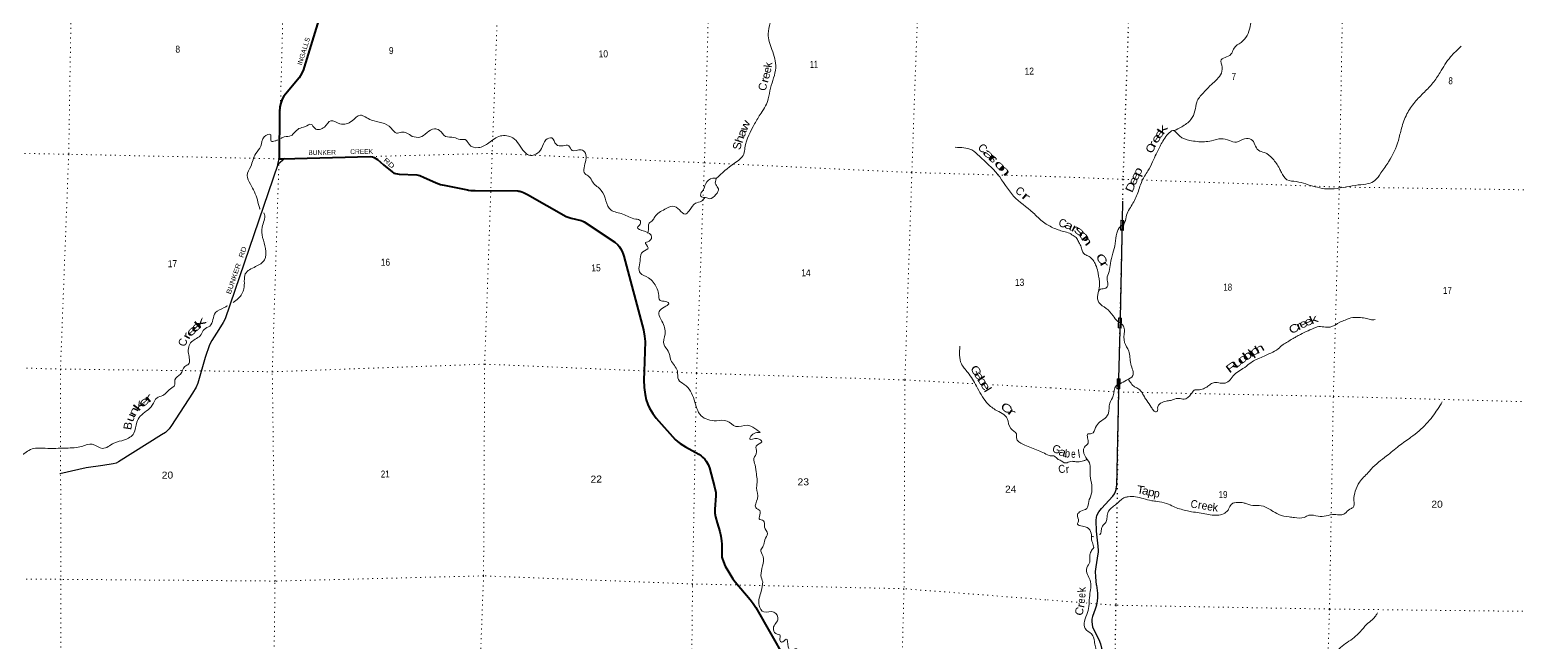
# Model space of a CAD drawing. Header units: feet. Extents: x -757852 to -501257, y -360805 to -170898.
# Drawn here: x -560732 to -523554, y -296120 to -280810 of the extents above; entities that cross this region are included whole.
import ezdxf
from ezdxf.enums import TextEntityAlignment as Align

# ---------------------------------------------------------------- set-up
doc = ezdxf.new("R2010")
doc.units = ezdxf.units.FT
doc.header["$LTSCALE"] = 80
doc.linetypes.add('DOTTED', pattern=[1.5, 0.3, -1.2])
for name, color, linetype, lineweight in [('26', 7, 'Continuous', 40), ('27', 7, 'Continuous', 13), ('29', 7, 'Continuous', 25), ('31', 7, 'Continuous', 13), ('39', 7, 'Continuous', 13), ('41', 7, 'Continuous', 13), ('6', 7, 'DOTTED', 25), ('7', 7, 'DOTTED', 13)]:
    doc.layers.add(name, color=color, linetype=linetype, lineweight=lineweight)
doc.layers.add('30', color=7, linetype='Continuous')

msp = doc.modelspace()

# ---------------------------------------------------------------- linework, layer by layer
at = {"layer": '26'}
for points in [[(-553508.61, -280557.22), (-553871.13, -281746.49), (-553890.89, -281805.83), (-553929.73, -281892.7), (-553963.99, -281954.42), (-554002.52, -282008.56), (-554378.2, -282471.44), (-554419.76, -282547.62), (-554455.04, -282644.42), (-554479.16, -282735.07), (-554486.65, -282854.78), (-554501.17, -284036.8), (-554426.82, -284032.57), (-552226.03, -283981.5), (-552163.75, -283988.93), (-552122.63, -284004.93), (-552081.51, -284025.51), (-552041.07, -284052.68), (-551889.96, -284189.35), (-551677.56, -284363.82), (-551629.73, -284390.69), (-551592.03, -284403.26), (-551539.49, -284414.69), (-551496.25, -284420.82), (-551058.73, -284436.22), (-551021.45, -284441.55), (-550984.9, -284454.12), (-550871.71, -284505.44), (-550593.77, -284631.33), (-550529.7, -284654.72), (-550462.3, -284675.29), (-550328.56, -284706.6), (-549795.04, -284815), (-549763.8, -284821.02), (-549707.83, -284825.59), (-549596.51, -284828.2), (-548532.14, -284839.78), (-548507.86, -284842.16), (-548482.73, -284846.73), (-548432.3, -284862.49), (-548389.06, -284881.02), (-548295.46, -284930.4), (-547327.42, -285476.48), (-547297.04, -285486.8), (-547197.93, -285518.06), (-546952.43, -285578.74), (-546906.38, -285596.53), (-546878.97, -285614.82), (-546110.85, -286121.53), (-546034.82, -286187.46), (-545990.84, -286233.75), (-545964.18, -286274.17), (-545922.87, -286356.62), (-545898.32, -286416.62), (-545880.94, -286471.43), (-545392.67, -288312.33), (-545363.74, -288468.28), (-545351.95, -288598.99), (-545376.39, -289354.16)], [(-545376.39, -289354.16), (-545383.17, -289563.57), (-545376.3, -289749.56), (-545350.51, -289928.46), (-545321.47, -290060.45), (-545282.59, -290173.58), (-545241.51, -290270.76), (-545160.1, -290406.05), (-545072.45, -290515.36), (-544600.39, -291050.11), (-544543.57, -291099.43), (-544472.75, -291149.72), (-544341.98, -291231.81), (-544009.45, -291421.46), (-543949.58, -291462.9), (-543917.6, -291492.62), (-543862.77, -291540.62), (-543823.1, -291593.24), (-543775.96, -291673.21), (-543743.09, -291760.24), (-543616.81, -292232.14), (-543588.37, -292373.67), (-543582.91, -292456.15), (-543610.33, -292789.9), (-543609.99, -292894.02), (-543594.34, -292984.21), (-543553.96, -293132.8), (-543485.3, -293349.79), (-543456.12, -293469.98), (-543441.15, -293582.23), (-543430.99, -293668.86), (-543438.34, -293936.28), (-543435.55, -293993.47), (-543421.85, -294046.05), (-543349.23, -294216.14), (-543287.06, -294329.51), (-543156.73, -294536.91), (-543103.15, -294611.82), (-542728.16, -295048.85), (-542647.38, -295150.17), (-542584.75, -295249.68), (-541491.91, -297170.66)]]:
    msp.add_lwpolyline(points, dxfattribs=at)
at = {"layer": '29'}
for p, q in [((-554358.33, -284030.98), (-554529.18, -284178.17)), ((-554512.58, -284099.56), (-554501.17, -284036.8)), ((-554529.18, -284178.17), (-554512.58, -284099.56)), ((-533482.57, -288016.39), (-533516.41, -289533.69))]:
    msp.add_line(p, q, dxfattribs=at)
for points in [[(-554529.18, -284178.17), (-555845.41, -288034.86), (-555893.89, -288128.68), (-556009.27, -288299.34), (-556182.87, -288574.07), (-556238.71, -288684.91), (-556344.3, -289002.49), (-556529.4, -289642.14), (-556571.89, -289746.27), (-556662.16, -289894.88), (-557186.02, -290702.98), (-557251.5, -290787.19), (-557288.99, -290824.7), (-557340.55, -290876.28), (-557435.24, -290937.44), (-558512.29, -291612.41), (-558568.53, -291640.55), (-558648.22, -291664.15), (-558902.45, -291703.56), (-559318.44, -291762.45), (-559507.77, -291798.62), (-559976.45, -291908.32)], [(-533417.39, -285093.66), (-533428.11, -285574.19), (-533482.57, -288016.39)], [(-533516.41, -289533.69), (-533523.78, -289864.09), (-533566.81, -292219.25)], [(-534071.17, -294690.75), (-534089.21, -294484.95), (-534091.01, -294350.48), (-534082, -294232.22), (-534027.85, -293910.88), (-534022.42, -293865.76), (-534022.42, -293824.24), (-534027.85, -293719.53), (-534067.56, -293340.43), (-534074.78, -293073.25), (-534069.36, -292993.82), (-534060.33, -292961.33), (-534042.29, -292918), (-534007.99, -292860.23), (-533944.83, -292773.58), (-533663.29, -292470.29), (-533619.97, -292411.62), (-533594.71, -292347.54), (-533580.27, -292305.11), (-533566.81, -292219.25)], [(-534071.17, -294690.75), (-534047.7, -294893.87), (-534045.9, -295006.69), (-534051.31, -295081.61), (-534072.97, -295196.24), (-534101.85, -295294.64), (-534170.43, -295478.77), (-534186.67, -295541.95), (-534188.48, -295597.92), (-534181.26, -295677.35), (-534166.82, -295735.12), (-534141.55, -295794.69), (-534008, -296049.24), (-533966.5, -296157.53), (-533941.23, -296269.46), (-533907.44, -296426.74)]]:
    msp.add_lwpolyline(points, dxfattribs=at)
at = {"layer": '31'}
for p, q in [((-533395.86, -285824.45), (-533470.84, -285822.87)), ((-533390.58, -285574.51), (-533395.86, -285824.45)), ((-533446.42, -288015.88), (-533450.43, -288265.85)), ((-533450.43, -288265.85), (-533525.42, -288264.64)), ((-533556.28, -289696.97), (-533552.94, -289531.83)), ((-533552.94, -289531.83), (-533477.95, -289533.35)), ((-533558.01, -289781.77), (-533556.21, -289693.17))]:
    msp.add_line(p, q, dxfattribs=at)
for points in [[(-533470.84, -285822.87), (-533465.56, -285572.93), (-533390.58, -285574.51)], [(-533525.42, -288264.64), (-533521.41, -288014.67), (-533446.42, -288015.88)], [(-533477.95, -289533.35), (-533483.02, -289783.29), (-533558.01, -289781.77)], [(-533548.28, -289697.13), (-533545.1, -289539.98), (-533486.1, -289541.18), (-533490.85, -289775.13), (-533549.85, -289773.93), (-533548.21, -289693.33), (-533545.1, -289539.98)]]:
    msp.add_lwpolyline(points, dxfattribs=at)
for points in [[(-533457.73, -285581.09), (-533462.67, -285815.04), (-533403.68, -285816.28), (-533398.74, -285582.33)], [(-533517.29, -288256.77), (-533513.54, -288022.79), (-533454.54, -288023.74), (-533458.29, -288257.72)]]:
    msp.add_lwpolyline(points, close=True, dxfattribs=at)
at = {"layer": '39'}
for q in [(-534199.43, -293477.45), (-534133.09, -293481.03)]:
    msp.add_line((-534172.36, -293479.89), q, dxfattribs=at)
for points in [[(-527052.83, -278287.49), (-527404.21, -278303.4), (-527603.2, -278319.72), (-527774.78, -278288.61), (-528040.59, -278256.78), (-528190.89, -278182.1), (-528649.96, -278176.8), (-528811.86, -278158.03), (-529024.31, -278296.51), (-529256.24, -278556.98), (-529344.52, -278701.07), (-529592.12, -279019.34), (-529707.12, -279186.77), (-529913.79, -279333.45), (-530022.22, -279480.98), (-530000.89, -279578.03), (-529986.59, -279711.04), (-530016.93, -279720.21), (-530058.3, -279765.21), (-530113.59, -279948.44), (-530183.62, -280227.67), (-530194.92, -280486.5), (-530232.04, -280736.55), (-530306.32, -280953.38), (-530457.57, -281125.78), (-530632.01, -281267.37), (-530685.66, -281392.38), (-530816.78, -281491.04), (-530951.05, -281559.46), (-530928.26, -281746.96), (-530971.7, -281936.56), (-531234.19, -282214.22), (-531407.76, -282396.01), (-531566.37, -282616.42), (-531608.71, -282838.19), (-531713.11, -283056.15), (-531940.77, -283236.38), (-532126.77, -283331.58)], [(-542321.21, -279583.84), (-542225.72, -280076.3), (-542226.22, -280638.96), (-542278.5, -280911.08), (-542180.77, -281303.12), (-542088.58, -281763.36), (-542216.35, -282266.89), (-542276.57, -282534.82), (-542338.84, -282714.28), (-542455.37, -282894.53), (-542613.99, -283160.24), (-542856.36, -283757.66), (-542886.05, -283917.75), (-543116.11, -284143.68), (-543574.66, -284525.25)], [(-524951.68, -281222.5), (-525222.78, -281487.11), (-525483.92, -281882.61), (-525660.5, -282140.17), (-525874.28, -282368.43), (-526114.93, -282621.96), (-526310.67, -282915.07), (-526446.17, -283270.35), (-526525.98, -283577.18), (-526769.34, -284109.84), (-526960.63, -284389.03), (-527113.03, -284579.06), (-527275.95, -284656.26), (-527529.81, -284690.41), (-527824.25, -284739.34), (-528130.6, -284783.88), (-528367.36, -284784.41), (-528604.49, -284732.71), (-528839.12, -284665.02), (-529076, -284605.29), (-529309.25, -284557.73), (-529450.04, -284376.49), (-529499.02, -284274.5), (-529664.11, -284036.25), (-529871.87, -283879.01), (-530024.57, -283821.95), (-530200.62, -283549.21), (-530368.73, -283535.85), (-530571.92, -283617.8), (-530749.24, -283578.03), (-530950.55, -283535.5), (-531196.83, -283583.95), (-531372.21, -283610.54), (-531738.24, -283574.84), (-531995.6, -283464.24), (-532135.9, -283331.24), (-532360.39, -283516.97), (-532451.21, -283662.75), (-532575.49, -283915.94), (-532671.77, -284107.74), (-532783.33, -284339.24), (-532869.58, -284467.08), (-532968.62, -284682.9), (-533084.94, -285002.64), (-533244.3, -285286.86), (-533319.4, -285443.17), (-533359.06, -285620.7), (-533469.94, -285726.85)], [(-554455.65, -283524.24), (-554370.41, -283489.13), (-554198.87, -283454.8), (-554116.89, -283382.29), (-554004.12, -283280.32), (-553844.27, -283229.65), (-553698.39, -283174.65), (-553610.18, -283273.09), (-553366.39, -283242.39), (-553210.15, -283083.13), (-552978.78, -283158.66), (-552677.88, -283089.05), (-552467.73, -282945.06), (-552352.16, -282987.85), (-552189.24, -283069.88), (-551697.42, -283267.8), (-551565.66, -283395.35), (-551444.55, -283369.94), (-551175.74, -283478.46)], [(-551175.74, -283478.46), (-550981.23, -283494.88), (-550618.95, -283285.98), (-550493.25, -283324.98), (-550337.93, -283477.17), (-550129.49, -283499.93), (-549978, -283553.57), (-549845.47, -283556.55), (-549753.64, -283673.15), (-549514.42, -283756.89), (-549260.68, -283640.01), (-548967.48, -283465.73), (-548661.1, -283510.79), (-548367.6, -283863.02), (-548260.96, -283945.79), (-547939.87, -283782.19), (-547830.43, -283559.58), (-547682.77, -283514.67), (-547577.83, -283673.77), (-547397.82, -283709.96), (-547261.18, -283709.01), (-547177.43, -283827.44), (-546951.99, -283808.39), (-546845.39, -283893.17), (-546877.69, -284260.19), (-546852.94, -284411.46), (-546748.09, -284484.15), (-546662.69, -284618.69), (-546446.33, -284826.51), (-546204.12, -285316.24), (-545911.04, -285417.27), (-545586.37, -285543.12), (-545470.75, -285583.9), (-545478.7, -285670.13), (-545540.78, -285751.13), (-545366.09, -285845.48), (-545188.55, -285992.14), (-545287.71, -286114.5), (-545338.32, -286131.45), (-545276.84, -286257.42), (-545411.7, -286358.89), (-545471.96, -286538.39), (-545477.8, -286889.93), (-545265.54, -287011.25), (-545066, -287252.85), (-545017.2, -287406.67), (-544976.74, -287574.37), (-544834.75, -287603.68), (-544765.23, -287639.4), (-544982.35, -287825.43), (-544930.17, -288097.89), (-544850.77, -288411.15), (-544879.04, -288687.83), (-544772.05, -288844.96), (-544708.71, -289067.43), (-544545.99, -289338.35), (-544518.7, -289555.99), (-544374.67, -289673.77), (-544126.2, -290063.16), (-543952.16, -290456.92), (-543571.22, -290582.02), (-543302.18, -290590.07), (-543086.22, -290725.54), (-542802.23, -290693.73), (-542607.28, -290780.5), (-542478.86, -290877.83), (-542595.59, -290887.27), (-542733.77, -291046.94), (-542548.53, -291028.99), (-542435.82, -291109.89), (-542574.83, -291217.3), (-542566.06, -291364.19), (-542633.99, -291527.44), (-542601.43, -291688.94), (-542570.26, -291912.69), (-542549.89, -292079.94), (-542563.87, -292256.46), (-542544, -292536.23), (-542587.04, -292754.31), (-542488.25, -292828.87), (-542495.58, -292977.41), (-542502.95, -293037.53), (-542393.49, -293084.19), (-542366.92, -293243.54), (-542294.11, -293401.92), (-542361.91, -293559.15), (-542397.49, -293713.08), (-542455.86, -293808.23), (-542405.28, -293972.14), (-542456.11, -294449.26), (-542407.53, -294613.12)], [(-554973.31, -285296.87), (-554979.04, -285284.03), (-555042.39, -285061.57), (-555216.42, -284667.81), (-555298.02, -284452.97), (-555208.57, -284225.89), (-555084.88, -283905.14), (-554954.16, -283719.18), (-554870.56, -283483.93), (-554710.75, -283435.27), (-554698.32, -283598.32), (-554601.71, -283590.44), (-554536.16, -283562.37)], [(-537602.43, -283749), (-537188.02, -283814.57), (-536994.64, -283971.64), (-536540.59, -284421.92), (-536140.95, -284969.44), (-535655.93, -285382.23), (-535396.11, -285623.18), (-535122.24, -285775.2)], [(-543574.89, -284527.93), (-543658.87, -284517.33), (-543845.05, -284667.88), (-543902.68, -284819.31), (-543965.7, -284942.49), (-543938.53, -284985.3), (-543838.48, -285003.62), (-543738.71, -285033.99), (-543581.66, -284929), (-543518.19, -284785.74), (-543588.15, -284679.68), (-543574.66, -284525.25)], [(-543858.07, -285003.87), (-543944.96, -285093.67), (-544090.85, -285148.67), (-544249.68, -285334), (-544348.09, -285422.22), (-544496.31, -285312.38), (-544663.02, -285220.22), (-544859.6, -285296.19), (-545108.88, -285483.51), (-545167.26, -285578.65), (-545247.1, -285645.19), (-545273.85, -285853.58), (-545292.96, -285896.34)], [(-555648.58, -287627.58), (-555513.15, -287520.7), (-555379.26, -287282.56), (-555368.97, -287091.89), (-555344.9, -286913.58), (-555087.67, -286730.46), (-554862.93, -286562.69), (-554840.5, -286277.84), (-554924.96, -285741.41), (-554867.68, -285425.19), (-554884.84, -285389.88)], [(-533469.94, -285726.85), (-533472.81, -285729.59), (-533562.13, -285891.48), (-533602.48, -286155.37), (-533664.12, -286394.47), (-533722.44, -286655.78), (-533756.78, -286855.57), (-533806.33, -287028.77), (-533784.98, -287180.1), (-533837.91, -287268.82), (-533967.06, -287292.86), (-534039.47, -287427.16), (-534009.73, -287630.99), (-533829.6, -287773.29), (-533656.86, -287959.55), (-533534.98, -288104.03), (-533521.88, -288114.72)], [(-566741.98, -291014.12), (-566428.67, -291310.78), (-565799.86, -292032.24), (-565416.93, -292338.25), (-565328.08, -292677.84), (-565155.06, -293027.37), (-565000.67, -293131.31), (-564640.91, -293125.32), (-564156.03, -293094), (-563885.38, -293029.75), (-563735.08, -292956.76), (-563586.71, -293060.56), (-563396.57, -293002.54), (-563254.66, -292945.44), (-563159.42, -292909.39), (-563115.8, -292665.21), (-563039.12, -292470), (-562856.95, -292319.36), (-562694.57, -291975.36), (-562624.99, -291828.21), (-562465.41, -291789.6), (-562078.3, -291818.38), (-561455.07, -291709.79), (-561270.13, -291525.05), (-561007.83, -291474.67), (-560714.72, -291304.41), (-560350.36, -291272.4), (-559821.84, -291266.18), (-559427.09, -291222.79), (-559168.71, -291168.31), (-558911.91, -291274.55), (-558631.7, -291142.18), (-558364.71, -291061.77), (-558129.93, -290894.22), (-558055.56, -290622.59), (-557969.73, -290467.78), (-557670.36, -290197.18), (-557551.6, -290006.94), (-557409.74, -289951.84), (-557184.41, -289757.96), (-557112.83, -289701.29), (-557105.63, -289558.78), (-556963.84, -289417.27), (-556853.16, -289228.85), (-556763.37, -289166.57), (-556765.48, -288901.26), (-556686.69, -288611.65), (-556449.54, -288428.08), (-556374.34, -288299.15), (-556233.85, -288215.89), (-556087.77, -287881.57), (-555872, -287755.8), (-555793.11, -287711.02)], [(-533521.88, -288114.72), (-533394.12, -288218.97), (-533373.89, -288342.15), (-533370.71, -288625.49), (-533263.17, -288843.84), (-533213.02, -289164.83), (-533163.92, -289455.65), (-533320.01, -289571.23), (-533480.9, -289658.92)], [(-533272.54, -289550.49), (-533244.75, -289593.25), (-533227.4, -289617.86), (-533136.05, -289720.96), (-533062.99, -289761.26), (-532968.73, -289832.3), (-532872.84, -289987.77), (-532813.22, -290077.9), (-532703.59, -290243.82), (-532641.73, -290325.98), (-532574.57, -290362.08), (-532543.49, -290326.82), (-532541.57, -290258.57), (-532507.08, -290173.19), (-532425.52, -290125.33), (-532300.16, -290088.79), (-532189.23, -290065.9), (-532043.66, -290023.92), (-531915.76, -290039.69), (-531837.34, -290031.92), (-531747.31, -289968.24), (-531674.41, -289871.91), (-531632.87, -289820.88), (-531530.29, -289809.8), (-531395.14, -289781.58), (-531287.19, -289722.44), (-531193.04, -289654.86), (-531092.01, -289627.66), (-530938.07, -289644.18), (-530784.77, -289612.47), (-530679.13, -289492.99), (-530561.59, -289377.87), (-530408.43, -289279.86), (-530236.28, -289148.25), (-530111.74, -289069.5), (-529991.88, -289014.72), (-529843.63, -288948.71), (-529711.64, -288890.26), (-529532.21, -288784.98), (-529404.87, -288678.18), (-529290.57, -288607.17), (-529172.33, -288538.28), (-529084.64, -288486.58), (-528972.63, -288425.54), (-528783.58, -288334.6), (-528588.74, -288251.87), (-528552.27, -288238.86), (-528229.51, -288242.21), (-527989.46, -288120.61), (-527853.57, -288066.29), (-527661.3, -288003.57), (-527506.91, -288004.04), (-527358.97, -288020.39), (-527221.57, -288054.52), (-527105.3, -288055.88)], [(-537484.24, -288715.18), (-537447.92, -289158.09), (-537286.09, -289378.75), (-537070.68, -289719.17), (-536816.59, -290126.78), (-536599.65, -290308.49), (-536299.17, -290528.25), (-536214.32, -290777.32), (-536072.66, -290911.12), (-536070.93, -291013.65), (-535907.71, -291172.04), (-535567.24, -291310.31), (-535253.91, -291452.39)], [(-533480.9, -289658.92), (-533581.27, -289713.62), (-533651.18, -289960.5), (-533737.25, -290146.6), (-533773.02, -290392.55), (-533824.13, -290487.35), (-533984.55, -290612.84), (-534095.23, -290751.96), (-534192.26, -290903.57), (-534282.83, -290912.75), (-534279.89, -291139.84), (-534373.53, -291247.36), (-534361.83, -291450.62), (-534247.34, -291639.05), (-534229.38, -291963.04), (-534188.55, -292197.35), (-534199.46, -292417.97), (-534263.29, -292598.75), (-534314.97, -292775.9), (-534463.61, -292845.52), (-534544.47, -292929.34), (-534523.56, -293094.72), (-534543.86, -293166.39), (-534421.09, -293218.49), (-534299.83, -293254.47), (-534201.82, -293392.17), (-534192.87, -293555.16), (-534173.02, -293626.1), (-534136.82, -293751.79)], [(-533997.64, -293429.14), (-533980.03, -293415.16), (-533948.65, -293297.54), (-533922.28, -293215.94), (-533839.54, -293125.92), (-533810.66, -293026.31), (-533788.67, -292886.32), (-533664.16, -292737.25), (-533578.02, -292669.44), (-533456.64, -292560.46), (-533366.78, -292502.8), (-533278, -292483.27), (-533091.49, -292482.67), (-532900.27, -292528.4), (-532689.18, -292580.74), (-532551.32, -292598.81), (-532318.24, -292653.8), (-532145.85, -292727.11), (-531997.1, -292785.68), (-531833.76, -292824.58), (-531692.29, -292856.81), (-531502.56, -292884.42), (-531311, -292918.12), (-531139.3, -292945.2), (-530972.55, -292933.97), (-530834.32, -292867.67), (-530768.11, -292795.26), (-530694.42, -292670.83), (-530619.09, -292630.83), (-530536.77, -292627.2), (-530398.58, -292633.22), (-530313.21, -292663.83), (-530115.81, -292703.72), (-529897.63, -292718.09), (-529761.19, -292786.34), (-529698.03, -292822.33), (-529516.41, -292924.04), (-529251.5, -292987.99), (-529123.6, -293003.76), (-528878.81, -292998.82), (-528763.02, -292945.93), (-528529.04, -292968.8), (-528332.34, -292962.46), (-528122.66, -292922.34), (-527970.67, -292936.8), (-527861.39, -292901.8), (-527742.01, -292792.77), (-527658.62, -292750.99), (-527635.56, -292572.86), (-527601, -292342.82), (-527498.38, -292116.77), (-527279.15, -291880.05), (-527202.48, -291791.87), (-526820.24, -291463.45), (-526510.39, -291213.28), (-526213.53, -290996.9), (-526008.52, -290838.11), (-525829.12, -290662.51), (-525671.47, -290476.23), (-525430.65, -290113.57)], [(-535254.36, -291452.34), (-535200.44, -291458.33), (-535118.65, -291468.55), (-535047.08, -291535.01), (-534955.06, -291581.02), (-534878.37, -291632.14), (-534806.8, -291632.14), (-534679, -291596.36), (-534638.1, -291601.47), (-534535.86, -291611.69), (-534397.83, -291586.13), (-534326.26, -291560.57), (-534305.81, -291550.35)], [(-534136.82, -293751.79), (-534206.03, -293848.03), (-534235.91, -293969.62), (-534238.49, -294116.18), (-534309.08, -294256.57), (-534296.31, -294425.71), (-534228.55, -294568.48), (-534240.59, -294953.78), (-534257.39, -295170.2), (-534295.91, -295375.89), (-534366.83, -295590.59), (-534352.68, -295779.87), (-534198.29, -295911.31), (-534137.48, -296019.7), (-534111.99, -296167.15), (-534088.07, -296300.49), (-534147.58, -296471.36), (-534152.03, -296678.13), (-534134.51, -296887.6), (-534109.02, -297035.05), (-534054.22, -297143.25), (-534091.93, -297258.56), (-534178.8, -297277.91), (-534198.6, -297333.53), (-534201.68, -297496.15), (-534231.05, -297537.4), (-534310.73, -297583.09), (-534353.95, -297682.16), (-534359.4, -297856.75), (-534356.4, -297953.27), (-534442.16, -298193.62), (-534490.4, -298453.23), (-534462.29, -298709.24), (-534426.47, -298911.26), (-534284.86, -299066.4), (-534140.93, -299147.29), (-533955.78, -299193.33), (-533654.44, -299116.49), (-533481.69, -299045.63), (-533450.75, -299082.77), (-533524.98, -299210.99), (-533625.58, -299412.7), (-533756.69, -299756.07), (-533790.58, -299941.82), (-533755.51, -300039.35), (-533615.1, -300361.19), (-533482.07, -300598.42), (-533500.49, -300674.17), (-533574.28, -300916.91), (-533486.22, -301052.28), (-533412.38, -301193.22), (-533440.19, -301248.59), (-533600.11, -301422.31), (-533494.77, -301646.61), (-533341.63, -301753.91), (-533137.81, -301716.17), (-533046.49, -301747.18), (-533019.32, -301904.73), (-533060.04, -302052.09), (-532920.68, -302150.92), (-532901.64, -302247.94), (-532855.61, -302315.69), (-532908.36, -302526.95), (-532889.94, -302579.77), (-532707.93, -302661.86), (-532643.55, -302784.43), (-532529.05, -302844.3), (-532354.81, -302982.4), (-532337.09, -303121.57), (-532418.58, -303289.74), (-532564.47, -303399.62), (-532585.71, -303629.96), (-532520.55, -303677.97)], [(-542407.53, -294613.12), (-542450.75, -294839.23), (-542502.95, -295197.76), (-542384.09, -295363.2), (-542130.98, -295364.87), (-542034.79, -295555.92), (-542109.77, -295674.81), (-542144.82, -295804.64), (-542048.93, -295919.33), (-541986.99, -295934.78), (-541983.93, -296067.48), (-541944.84, -296116.59), (-541824.57, -296038.91), (-541776.76, -296236.91), (-541734.02, -296302.18), (-541566.9, -296285.83), (-541533.45, -296497.58), (-541551.85, -296601.67), (-541471.72, -296792.36), (-541388.84, -297039.38), (-541165.65, -297301.61), (-540854.37, -297397.02), (-540423.99, -297557.39), (-540193.56, -297675.1), (-539971.68, -297995.58), (-539838.79, -298432.62), (-539675.38, -298492.55), (-539358.24, -298505.7), (-539368.09, -298766.72), (-539582.88, -298938.73), (-539546.3, -299100.32), (-539299.27, -299194.28), (-539041.59, -299350.78), (-539051.18, -299780.6), (-539016.36, -299983.27)], [(-527821.93, -306497.63), (-527806.52, -306478.43), (-527813.29, -306291.39), (-527906.38, -306107.87), (-528035.82, -305933.34), (-528149.46, -305767.31), (-528213.83, -305560.52), (-528234.73, -305377.09), (-528247.79, -305199.92), (-528242.11, -304926.85), (-528233.46, -304762.36), (-528189.82, -304494.42), (-528147.6, -304276.66), (-528104.35, -304022.77), (-528094.15, -303731.76), (-528084.57, -303462.83), (-528089.08, -303195.5), (-528104.93, -303046.37), (-528135.38, -302916.9), (-528123.29, -302772.61), (-528111.21, -302628.31), (-528124.44, -302457.15), (-528154.62, -302247.34), (-528217.52, -302131), (-528236.62, -301883.33), (-528232.24, -301656.44), (-528204.79, -301394.05), (-528180.66, -301177.78), (-528140.32, -300955.95), (-528114.57, -300753.78), (-528069.67, -300654.63), (-527934.91, -300497.83), (-527883.09, -300366.74), (-527847.55, -300172.89), (-527923.96, -299895.44), (-527994.96, -299710.55), (-528136.59, -299399.05), (-528186.67, -299254.96), (-528192.94, -299192.5), (-528222.82, -299042.96), (-528218.8, -298900.44), (-528278.17, -298729.95), (-528357.07, -298540.82), (-528419.63, -298412.43), (-528434.92, -298243.23), (-528453.42, -298045.81), (-528520.46, -297720.41), (-528533.83, -297482.95), (-528496.6, -297371.53), (-528451.87, -297278.4), (-528391.36, -297123.46), (-528291.78, -296863.17), (-528146.85, -296487.67), (-527967.64, -296247.77), (-527633.92, -296004.33), (-527481.41, -295858.08), (-527317.92, -295678), (-527182.11, -295555.38), (-527089.06, -295455.62), (-527044.9, -295382.57)]]:
    msp.add_spline(points, degree=3, dxfattribs=at)
at = {"layer": '41'}
msp.add_spline([(-535122.24, -285775.2), (-535055.02, -285799.84), (-534931.92, -285843.6), (-534778.66, -285884.21), (-534652.23, -285952.17), (-534558.14, -286029.24), (-534510.71, -286125.04), (-534451.93, -286245.28), (-534420.86, -286352.66), (-534362.73, -286424.67), (-534255.95, -286478), (-534156.24, -286569.29), (-534091.29, -286683.68), (-534036.04, -286858.06), (-534019.22, -286973.07), (-533994.39, -287088.3), (-533993.04, -287182.77), (-534005.6, -287272.81), (-534026.69, -287380.68)], degree=3, dxfattribs=at)
at = {"layer": '6'}
for p, q in [((-533434.14, -285825.13), (-533484.81, -288014.26)), ((-533490.26, -288266.3), (-533517.61, -289530.18))]:
    msp.add_line(p, q, dxfattribs=at)
for points in [[(-532927.04, -268657.01), (-533035.88, -274060.26), (-533228.08, -279311.2), (-533409.81, -284548.4), (-533428.53, -285573.36)], [(-533522.96, -289777.8), (-533525, -289871.92), (-533590.08, -295195.35), (-533670.28, -300522.15), (-533664.73, -305754.78)]]:
    msp.add_lwpolyline(points, dxfattribs=at)
at = {"layer": '7'}
for p, q in [((-536671.4, -289682.9), (-535215.43, -289763.05)), ((-534556.33, -295119.21), (-535339.27, -295057.5))]:
    msp.add_line(p, q, dxfattribs=at)
for points in [[(-559570.05, -268020.45), (-559819.58, -273162.44), (-559671.85, -278605.54), (-559758.39, -283922.8), (-559964.61, -289291.63), (-559955.33, -294546.74), (-559958.19, -299805.6), (-559720.22, -305166.32), (-559768.04, -310397.99)], [(-554643.28, -310372.18), (-554642.24, -310340.29), (-554528.94, -305083.91), (-554666.64, -299821.9), (-554602.12, -294590.56), (-554670.17, -289358.24), (-554501.17, -284036.8), (-554361.32, -278760.93), (-554448.06, -273465.9), (-554289.09, -268149.09)], [(-548842.54, -268280.49), (-549058.18, -273667.28), (-548980.92, -278666.69), (-549174.09, -283901.18), (-549361.74, -289157.9), (-549389.68, -294460.4), (-549588.48, -299676.68), (-549326.56, -305134.39), (-549418.03, -310312.88), (-549456.78, -314035.34)], [(-544342.64, -314157.44), (-544141.85, -310477.55), (-543846.35, -305249.38), (-544217.3, -299905.77), (-544167.37, -294698.21), (-544067.05, -289393.31), (-543869.23, -284130.8), (-543732.05, -278885), (-543674.78, -273888.61), (-543559.13, -268406.71)], [(-538163.7, -268534.35), (-538169.53, -268684.03), (-538340.81, -273984.24), (-538499.13, -279187.35), (-538685.3, -284377.79), (-538859.28, -289562.47), (-538881.37, -294782.71), (-539013.47, -299813.13)], [(-528449.16, -306989.95), (-528486.43, -305927.26), (-528420.07, -300593.99), (-528246.29, -295290.24), (-528150.36, -289973.98), (-528000.88, -284741.78), (-527905.89, -279391.34), (-527758.73, -274104.83), (-527756.13, -268776.96)], [(-535091.95, -284483.07), (-538685.3, -284377.79), (-543889.4, -284134.36), (-549174.09, -283901.18), (-554501.17, -284036.8), (-559758.39, -283922.8), (-565036, -283822.41), (-566560.44, -283674.96)], [(-533259.51, -284553.77), (-533409.81, -284548.4), (-535091.95, -284483.07)], [(-503621.07, -285191.96), (-506822.83, -285137.2), (-512098.1, -285160.99), (-517360.9, -284978.27), (-522670.62, -284820.17), (-528000.88, -284741.78), (-532955.12, -284564.66)], [(-566693.08, -289031.22), (-564893.87, -289154.83), (-559964.61, -289291.63), (-554670.17, -289358.24), (-549359.95, -289167.99), (-544067.05, -289393.31), (-538859.28, -289562.47), (-537070.91, -289660.91)], [(-535215.43, -289763.05), (-533523.78, -289864.09), (-528150.36, -289973.98), (-522836.32, -290122.17), (-517510.51, -290278.77), (-512149.43, -290398.31), (-506877.29, -290474.87), (-503738.7, -290536.01)], [(-535339.27, -295057.5), (-538881.37, -294782.71), (-544166.56, -294662.05), (-549389.68, -294460.4), (-554602.12, -294590.56), (-559957.34, -294546.7), (-564754.04, -294503.32), (-566823.37, -294291.97)], [(-503855.74, -295833.03), (-507003.29, -295790.17), (-512306.68, -295750.8), (-517601.36, -295561.04), (-522933.56, -295352.01), (-528246.29, -295290.24), (-533590.08, -295195.35), (-534318.65, -295137.94)]]:
    msp.add_lwpolyline(points, dxfattribs=at)

# ---------------------------------------------------------------- texts
at = {"layer": '27'}
for s, rotation, width, p in [('INGALLS', 73.047, 1.05, (-553931.89, -281705.74)), ('BUNKER', 0.894, 0.95, (-553768.47, -283943.07)), ('CREEK', 0.394, 0.95, (-552722.73, -283917.27)), ('RD', 317.873, 1.3, (-551901.19, -284084.81))]:
    msp.add_text(s, height=120, rotation=rotation, dxfattribs=dict(at, width=width)).set_placement(p)
at = {"layer": '30', "width": 1.2}
msp.add_text('BUNKER   RD', height=120, rotation=71.143, dxfattribs=at).set_placement((-555712.31, -287429.93))
at = {"layer": '41'}
for s, rotation, p in [('k', 82.784, (-542179.52, -281698.6)), ('e', 77.608, (-542205.32, -281838.17)), ('C', 77.418, (-542316.56, -282256.8)), ('C', 314.178, (-536984.97, -283838.09)), ('s', 314.935, (-536701.78, -284106.04)), ('C', 318.221, (-536048.17, -284918.23)), ('C', 344.046, (-534942.55, -285741.03)), ('C', 73.817, (-556811.27, -288648.72)), ('G', 340.415, (-535098.86, -291388.48)), ('l', 8.29, (-534492.83, -291507.9)), ('r', 4.209, (-534789.28, -291892.11)), ('p', 352.436, (-532575.1, -292495.69)), ('r', 352.229, (-531501.35, -292785.09)), ('k', 355.314, (-531109.94, -292848.43))]:
    msp.add_text(s, height=200, rotation=rotation, dxfattribs=at).set_placement(p, align=Align.CENTER)
for s, rotation, width, p in [('r', 73.858, 1.25, (-542271.87, -282099.03)), ('e', 73.858, 1.1, (-542241.54, -281980.8)), ('w', 67.247, 1.35, (-542764.91, -283239.16)), ('S', 78.979, 1.1, (-542953.05, -283731)), ('h', 72.179, 1.25, (-542896.38, -283570.95)), ('a', 70.179, 1.3, (-542841.29, -283420.94)), ('a', 316.283, 2.1, (-536826.29, -283994.25)), ('r', 316.283, 2.2, (-536723.3, -284092.74)), ('o', 314.935, 2.05, (-536540.15, -284278.4)), ('n', 313.445, 2.1, (-536439.59, -284380.46)), ('e', 65.364, 1.35, (-533012.59, -284509.51)), ('p', 65.781, 1.4, (-532952.04, -284394.15)), ('D', 66.26, 1.3, (-533129.46, -284783.14)), ('e', 64.442, 1.35, (-533064.6, -284630.97)), ('r', 320.32, 2, (-535893.71, -285052.2)), ('a', 335.85, 1.4, (-534797.41, -285790.15)), ('r', 331.964, 1.6, (-534658.86, -285858.32)), ('s', 323.706, 1.95, (-534550.85, -285921.21)), ('o', 314.753, 2, (-534441.18, -286034.19)), ('n', 306.008, 1.8, (-534390.79, -286132.11)), ('C', 306.568, 1.5, (-534019.73, -286602.21)), ('r', 301.451, 1.7, (-533955.45, -286718.51)), ('e', 45.643, 2, (-556508.36, -288299.44)), ('k', 42.754, 2.2, (-556404.99, -288210.23)), ('r', 27.814, 1.6, (-528961.59, -288296.42)), ('e', 23.06, 1.3, (-528868.54, -288249.32)), ('e', 23.621, 1.3, (-528736.56, -288190.92)), ('k', 24.279, 1.5, (-528601.63, -288138.62)), ('r', 61.257, 1.6, (-556720.59, -288506.41)), ('e', 46.525, 2, (-556616.09, -288401.93)), ('C', 29.568, 1.3, (-529087.65, -288363.35)), ('d', 37.529, 1.95, (-530357.23, -289106.88)), ('o', 34.821, 1.65, (-530249.06, -289032.87)), ('l', 33.783, 1.35, (-530158.05, -288976.35)), ('p', 32.227, 1.65, (-530073.44, -288920.2)), ('h', 29.997, 1.55, (-529947.77, -288863.03)), ('G', 302.355, 1.3, (-537163.04, -289386.11)), ('R', 36.783, 1.65, (-530625.09, -289313.37)), ('u', 37.849, 1.9, (-530481.02, -289199.01)), ('a', 302.355, 1.65, (-537079.19, -289518.47)), ('b', 302.294, 1.65, (-537001, -289642.24)), ('e', 301.558, 1.55, (-536928, -289760.39)), ('e', 39.986, 1.85, (-557816.86, -290182.09)), ('r', 40.377, 2.05, (-557696.82, -290089.16)), ('l', 301.558, 1.3, (-536869.75, -289859.99)), ('n', 64.583, 1.45, (-558048.57, -290390.7)), ('k', 52.529, 1.95, (-557930.49, -290259.71)), ('C', 324.268, 1.45, (-536378, -290344.76)), ('r', 321.898, 1.95, (-536248.14, -290441.19)), ('B', 81.182, 1.1, (-558182.8, -290725)), ('u', 69.215, 1.35, (-558122.47, -290536.37)), ('a', 342.961, 1.2, (-534948.57, -291460.43)), ('b', 354.141, 0.9, (-534805.67, -291499.69)), ('e', 0.786, 0.75, (-534646.89, -291509.15)), ('C', 8.542, 0.9, (-534923.01, -291886.2)), ('T', 350.758, 1.2, (-532983.05, -292406.62)), ('a', 347.991, 1.1, (-532865.04, -292430.24)), ('p', 348.158, 1.1, (-532717.73, -292466.49)), ('C', 351.212, 0.9, (-531643.48, -292763.91)), ('e', 349.976, 0.95, (-531385.09, -292801.05)), ('e', 350.67, 0.95, (-531245.35, -292826.88)), ('k', 93.899, 0.95, (-534339.03, -294800.64)), ('r', 77.542, 1.15, (-534370.22, -295219.96)), ('e', 84.997, 0.85, (-534356.6, -295094.63)), ('e', 86.987, 0.8, (-534346.16, -294955.01)), ('C', 72.321, 1.05, (-534406.25, -295376.8))]:
    msp.add_text(s, height=200, rotation=rotation, dxfattribs=dict(at, width=width)).set_placement(p, align=Align.CENTER)
for s, rotation, width, p in [('e', 57.787, 1.55, (-532487.54, -283560.29)), ('k', 56.735, 1.8, (-532407.03, -283455.66)), ('C', 66.861, 1.15, (-532672.02, -283915.77)), ('r', 64.01, 1.5, (-532609.09, -283772.48)), ('e', 58.346, 1.55, (-532559, -283673.13))]:
    msp.add_text(s, height=200, rotation=rotation, dxfattribs=dict(at, width=width)).set_placement(p)
at = {"layer": '7'}
for s, width, p in [('8', 0.9, (-557089.96, -281382.85)), ('9', 0.9, (-551753.99, -281419.5)), ('10', 0.9, (-546512.15, -281501.63)), ('11', 0.65, (-541231.9, -281764.25)), ('12', 0.9, (-535866.09, -281933.78)), ('17', 0.9, (-557281.09, -286746.45)), ('16', 0.9, (-551958.11, -286710.29)), ('15', 0.9, (-546695.41, -286850.87)), ('14', 0.9, (-541448.21, -286972.83)), ('13', 0.9, (-536108.52, -287213.4)), ('20', 1.1, (-557432.62, -292032.14)), ('21', 0.85, (-551957.87, -292003.97)), ('22', 1.1, (-546714.92, -292131.19)), ('23', 1.1, (-541540.3, -292200.97)), ('24', 1.1, (-536356.09, -292382.65))]:
    msp.add_text(s, height=175, rotation=1, dxfattribs=dict(at, width=width)).set_placement(p)
for s, width, p in [('7', 0.85, (-530691.33, -282062.16)), ('8', 0.85, (-525274.49, -282171.72)), ('18', 0.85, (-530901.44, -287330.12)), ('17', 0.85, (-525408.8, -287412.25)), ('19', 0.85, (-531017.83, -292516.3)), ('20', 1.1, (-525700.74, -292756.64))]:
    msp.add_text(s, height=175, dxfattribs=dict(at, width=width)).set_placement(p)

doc.saveas('drawing.dxf')
